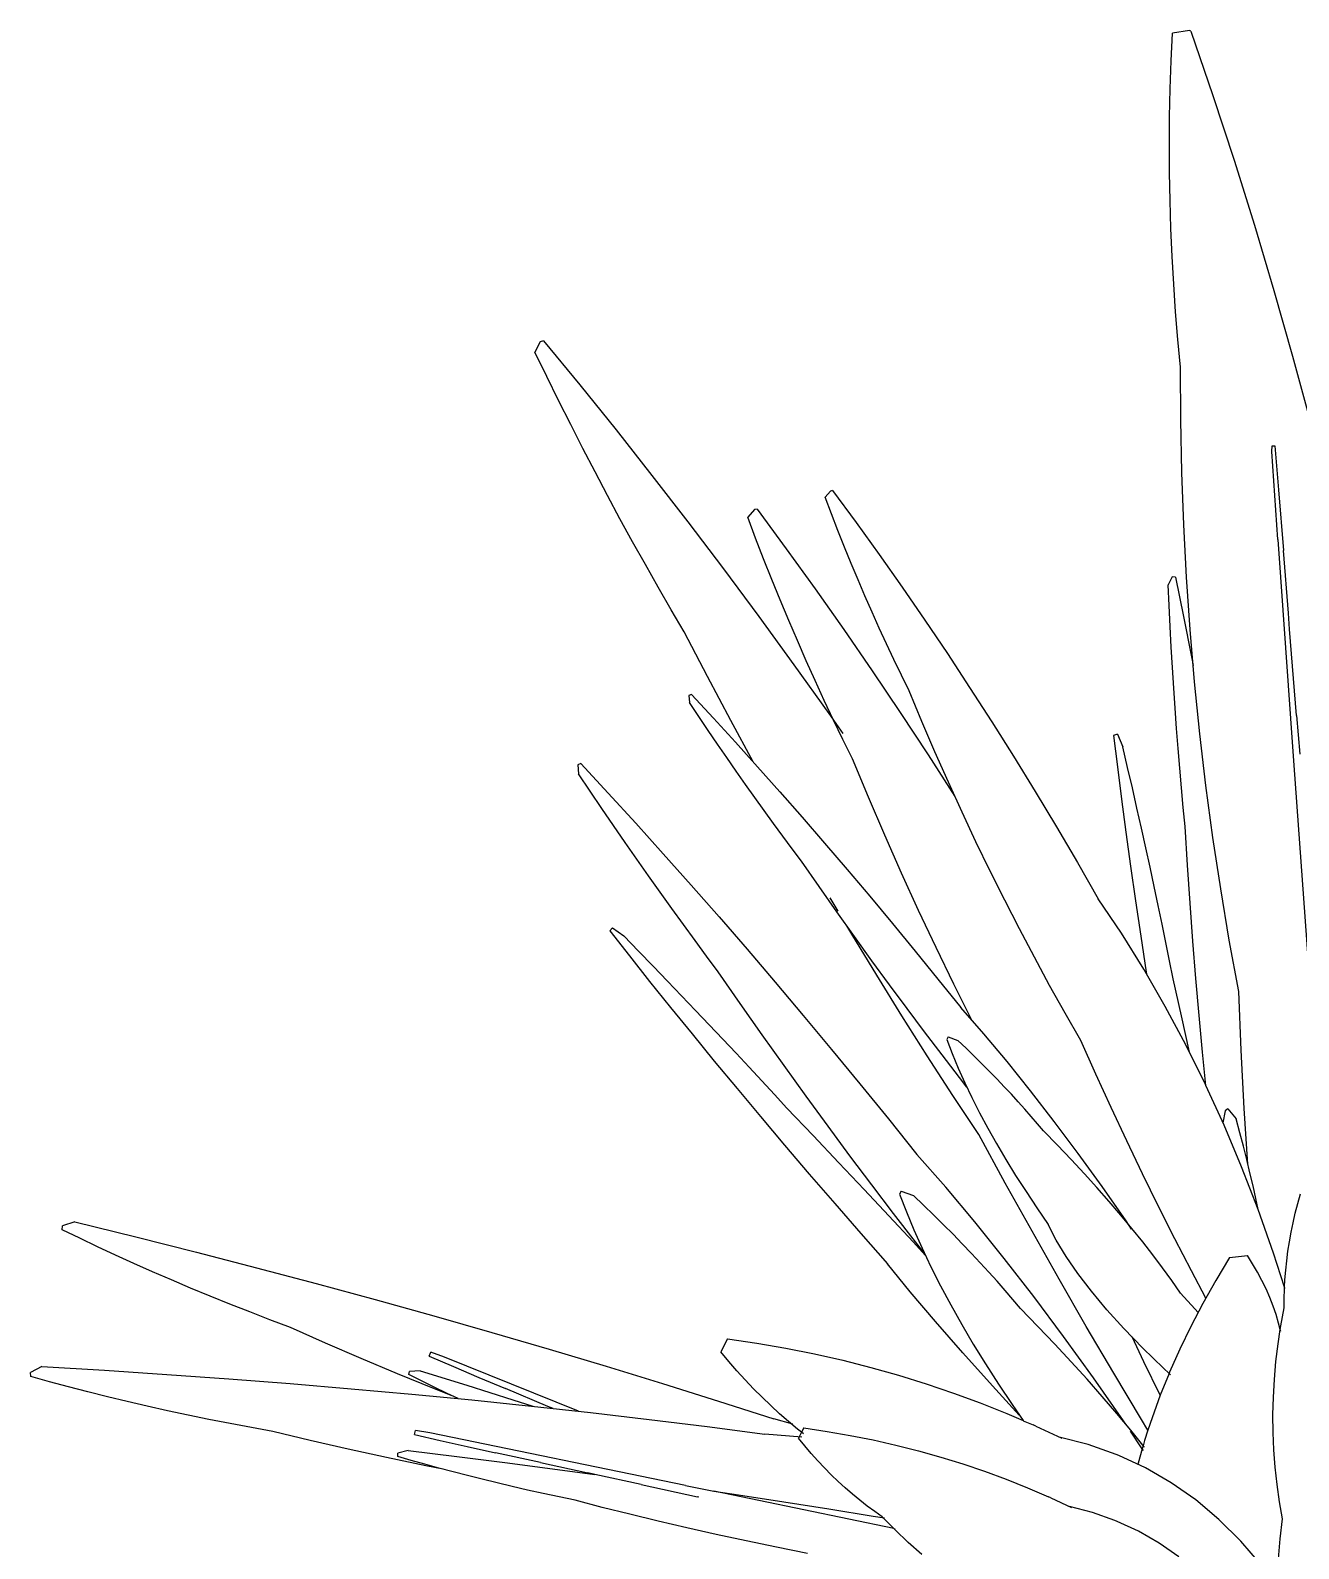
# Model space of a CAD drawing. Header units: metres. Extents: x 244.4 to 340.3, y -4.1 to 64.3.
# Drawn here: x 303.584 to 304.045, y 40.963 to 41.514 of the extents above; entities that cross this region are included whole.
import ezdxf

# ---------------------------------------------------------------- set-up
doc = ezdxf.new("R2010")
doc.units = ezdxf.units.M
doc.layers.add('Edges', color=7, linetype='Continuous')

msp = doc.modelspace()

# ---------------------------------------------------------------- linework, layer by layer
at = {"layer": 'Edges'}
for p, q in [((303.99824, 41.50254), (303.99871, 41.51269)), ((304.00487, 41.51365), (303.99871, 41.51269)), ((304.00535, 41.51341), (304.00487, 41.51365)), ((304.00535, 41.51341), (304.01336, 41.49004)), ((303.9979, 41.49239), (303.99824, 41.50254)), ((303.99769, 41.48225), (303.9979, 41.49239)), ((304.01336, 41.49004), (304.02107, 41.46655)), ((303.99761, 41.47211), (303.99769, 41.48225)), ((303.99766, 41.46197), (303.99761, 41.47211)), ((304.02107, 41.46655), (304.02846, 41.44294)), ((303.99784, 41.45185), (303.99766, 41.46197)), ((303.99815, 41.44173), (303.99784, 41.45185)), ((303.99859, 41.43163), (303.99815, 41.44173)), ((304.02846, 41.44294), (304.03555, 41.41921)), ((303.99916, 41.42155), (303.99859, 41.43163)), ((303.99986, 41.41147), (303.99916, 41.42155)), ((304.03555, 41.41921), (304.04232, 41.39536)), ((304.00069, 41.40142), (303.99986, 41.41147)), ((303.76909, 41.40063), (303.76725, 41.39691)), ((303.77152, 41.38807), (303.76725, 41.39691)), ((303.77039, 41.401), (303.76909, 41.40063)), ((303.77039, 41.401), (303.78355, 41.38494)), ((304.00165, 41.39139), (304.00069, 41.40142)), ((304.00172, 41.37229), (304.00165, 41.39139)), ((304.04232, 41.39536), (304.04879, 41.37141)), ((303.77584, 41.3793), (303.77152, 41.38807)), ((303.78355, 41.38494), (303.79667, 41.36863)), ((303.78021, 41.37058), (303.77584, 41.3793)), ((303.78462, 41.36194), (303.78021, 41.37058)), ((304.0021, 41.35322), (304.00172, 41.37229)), ((303.79667, 41.36863), (303.80972, 41.35207)), ((303.78907, 41.35336), (303.78462, 41.36194)), ((304.03484, 41.36075), (304.03485, 41.36285)), ((304.03702, 41.32884), (304.03484, 41.36075)), ((304.03485, 41.36285), (304.03584, 41.36291)), ((304.03584, 41.36291), (304.03719, 41.34694)), ((303.79357, 41.34485), (303.78907, 41.35336)), ((304.00279, 41.33417), (304.0021, 41.35322)), ((303.80972, 41.35207), (303.82271, 41.33526)), ((303.79811, 41.33641), (303.79357, 41.34485)), ((303.87454, 41.34645), (303.8726, 41.34423)), ((303.8749, 41.33816), (303.8726, 41.34423)), ((303.87532, 41.34659), (303.87454, 41.34645)), ((303.87532, 41.34659), (303.88381, 41.33507)), ((304.03719, 41.34694), (304.03899, 41.32492)), ((303.8027, 41.32804), (303.79811, 41.33641)), ((303.8469, 41.33972), (303.84448, 41.33694)), ((303.84735, 41.32936), (303.84448, 41.33694)), ((303.84788, 41.33989), (303.8469, 41.33972)), ((303.84788, 41.33989), (303.85848, 41.32551)), ((303.87724, 41.33212), (303.8749, 41.33816)), ((303.82271, 41.33526), (303.83564, 41.31821)), ((303.87963, 41.32612), (303.87724, 41.33212)), ((303.88381, 41.33507), (303.89222, 41.32339)), ((304.00379, 41.31515), (304.00279, 41.33417)), ((303.80732, 41.31974), (303.8027, 41.32804)), ((303.85027, 41.32182), (303.84735, 41.32936)), ((303.85848, 41.32551), (303.86898, 41.31093)), ((303.88206, 41.32016), (303.87963, 41.32612)), ((304.03702, 41.32884), (304.04252, 41.25024)), ((303.81199, 41.31152), (303.80732, 41.31974)), ((303.85325, 41.31434), (303.85027, 41.32182)), ((303.88454, 41.31424), (303.88206, 41.32016)), ((303.89222, 41.32339), (303.90056, 41.31156)), ((304.04079, 41.30213), (304.03899, 41.32492)), ((303.83564, 41.31821), (303.84849, 41.30093)), ((303.85629, 41.3069), (303.85325, 41.31434)), ((303.88706, 41.30836), (303.88454, 41.31424)), ((303.99855, 41.31529), (303.99713, 41.31245)), ((303.99975, 41.31519), (303.99855, 41.31529)), ((303.99975, 41.31519), (304.00271, 41.30085)), ((304.00509, 41.29618), (304.00379, 41.31515)), ((303.81669, 41.30338), (303.81199, 41.31152)), ((303.86898, 41.31093), (303.87938, 41.29616)), ((303.90056, 41.31156), (303.90881, 41.29958)), ((303.99748, 41.30486), (303.99713, 41.31245)), ((303.82144, 41.29531), (303.81669, 41.30338)), ((303.85938, 41.2995), (303.85629, 41.3069)), ((303.88962, 41.30252), (303.88706, 41.30836)), ((303.99785, 41.29731), (303.99748, 41.30486)), ((303.84849, 41.30093), (303.86128, 41.2834)), ((303.86253, 41.29216), (303.85938, 41.2995)), ((303.89222, 41.29673), (303.88962, 41.30252)), ((303.90881, 41.29958), (303.91698, 41.28744)), ((304.00271, 41.30085), (304.00559, 41.28632)), ((304.04124, 41.29632), (304.04079, 41.30213)), ((303.82983, 41.27913), (303.82144, 41.29531)), ((303.86572, 41.28487), (303.86253, 41.29216)), ((303.87938, 41.29616), (303.88968, 41.28119)), ((303.89487, 41.29097), (303.89222, 41.29673)), ((303.99826, 41.2898), (303.99785, 41.29731)), ((304.0067, 41.27724), (304.00509, 41.29618)), ((304.04379, 41.26501), (304.04124, 41.29632)), ((303.89756, 41.28526), (303.89487, 41.29097)), ((303.91698, 41.28744), (303.92506, 41.27516)), ((303.9987, 41.28235), (303.99826, 41.2898)), ((303.86128, 41.2834), (303.874, 41.26564)), ((303.86898, 41.27764), (303.86572, 41.28487)), ((303.88968, 41.28119), (303.89988, 41.26604)), ((303.90029, 41.2796), (303.89756, 41.28526)), ((303.99917, 41.27494), (303.9987, 41.28235)), ((304.00559, 41.28632), (304.0062, 41.28317)), ((303.83832, 41.26312), (303.82983, 41.27913)), ((303.87228, 41.27045), (303.86898, 41.27764)), ((303.90306, 41.27398), (303.90029, 41.2796)), ((304.00862, 41.25835), (304.0067, 41.27724)), ((303.82403, 41.27263), (303.82317, 41.2722)), ((303.82317, 41.2722), (303.82337, 41.26966)), ((303.82403, 41.27263), (303.83201, 41.26403)), ((303.87564, 41.26333), (303.87228, 41.27045)), ((303.90772, 41.26282), (303.90306, 41.27398)), ((303.92506, 41.27516), (303.93307, 41.26273)), ((303.99967, 41.26759), (303.99917, 41.27494)), ((303.82676, 41.2646), (303.82337, 41.26966)), ((303.83016, 41.25959), (303.82676, 41.2646)), ((303.874, 41.26564), (303.87564, 41.26333)), ((303.89988, 41.26604), (303.90998, 41.25071)), ((304.00019, 41.26029), (303.99967, 41.26759)), ((304.04379, 41.26501), (304.04491, 41.25092)), ((303.83355, 41.25462), (303.83016, 41.25959)), ((303.83201, 41.26403), (303.84002, 41.25527)), ((303.84642, 41.24817), (303.83832, 41.26312)), ((303.87565, 41.26329), (303.87564, 41.26333)), ((303.87905, 41.25626), (303.87565, 41.26329)), ((303.87565, 41.26329), (303.87905, 41.25847)), ((303.91248, 41.25175), (303.90772, 41.26282)), ((303.93307, 41.26273), (303.94098, 41.25016)), ((304.00075, 41.25305), (304.00019, 41.26029)), ((303.83694, 41.24969), (303.83355, 41.25462)), ((303.84002, 41.25527), (303.84807, 41.24635)), ((303.88251, 41.24924), (303.87905, 41.25626)), ((303.97878, 41.2582), (303.97732, 41.25773)), ((303.97732, 41.25773), (303.97869, 41.2463)), ((303.97878, 41.2582), (303.98071, 41.25357)), ((303.98244, 41.24608), (303.98071, 41.25357)), ((304.01084, 41.23952), (304.00862, 41.25835)), ((303.84033, 41.24481), (303.83694, 41.24969)), ((303.88832, 41.23531), (303.88251, 41.24924)), ((303.90998, 41.25071), (303.91973, 41.23557)), ((303.91734, 41.24078), (303.91248, 41.25175)), ((303.94098, 41.25016), (303.94881, 41.23744)), ((304.00134, 41.24586), (304.00075, 41.25305)), ((304.04252, 41.25024), (304.04809, 41.17362)), ((303.78385, 41.24755), (303.78277, 41.24702)), ((303.78277, 41.24702), (303.78303, 41.24385)), ((303.78726, 41.23753), (303.78303, 41.24385)), ((303.78385, 41.24755), (303.7938, 41.23682)), ((303.84373, 41.23998), (303.84033, 41.24481)), ((303.84807, 41.24635), (303.85615, 41.23726)), ((303.97869, 41.2463), (303.98018, 41.23458)), ((303.98414, 41.23866), (303.98244, 41.24608)), ((304.00196, 41.23872), (304.00134, 41.24586)), ((303.79149, 41.23127), (303.78726, 41.23753)), ((303.84712, 41.2352), (303.84373, 41.23998)), ((303.85615, 41.23726), (303.86426, 41.22802)), ((303.92231, 41.22992), (303.91734, 41.24078)), ((303.94881, 41.23744), (303.95655, 41.22459)), ((303.9858, 41.23134), (303.98414, 41.23866)), ((304.00261, 41.23164), (304.00196, 41.23872)), ((304.01337, 41.22074), (304.01084, 41.23952)), ((303.7938, 41.23682), (303.80381, 41.22588)), ((303.85051, 41.23047), (303.84712, 41.2352)), ((303.89427, 41.22149), (303.88832, 41.23531)), ((303.98018, 41.23458), (303.98177, 41.22257)), ((304.00329, 41.22463), (304.00261, 41.23164)), ((303.79573, 41.22506), (303.79149, 41.23127)), ((303.8539, 41.22578), (303.85051, 41.23047)), ((303.86426, 41.22802), (303.8724, 41.21862)), ((303.92737, 41.21915), (303.92231, 41.22992)), ((303.98743, 41.2241), (303.9858, 41.23134)), ((303.79996, 41.21892), (303.79573, 41.22506)), ((303.80381, 41.22588), (303.81385, 41.21474)), ((303.85728, 41.22115), (303.8539, 41.22578)), ((303.86066, 41.21657), (303.85728, 41.22115)), ((303.90034, 41.2078), (303.89427, 41.22149)), ((303.95655, 41.22459), (303.9642, 41.2116)), ((303.98177, 41.22257), (303.98346, 41.21029)), ((303.98901, 41.21694), (303.98743, 41.2241)), ((304.00417, 41.21067), (304.00329, 41.22463)), ((304.01621, 41.20203), (304.01337, 41.22074)), ((303.8042, 41.21282), (303.79996, 41.21892)), ((303.86404, 41.21205), (303.86066, 41.21657)), ((303.8724, 41.21862), (303.88057, 41.20906)), ((303.93253, 41.2085), (303.92737, 41.21915)), ((303.99056, 41.20988), (303.98901, 41.21694)), ((303.80843, 41.20679), (303.8042, 41.21282)), ((303.81385, 41.21474), (303.82394, 41.2034)), ((303.87043, 41.20285), (303.86404, 41.21205)), ((303.9642, 41.2116), (303.97175, 41.19847)), ((303.98346, 41.21029), (303.98527, 41.19772)), ((303.99206, 41.20291), (303.99056, 41.20988)), ((304.00512, 41.19683), (304.00417, 41.21067)), ((303.81267, 41.20082), (303.80843, 41.20679)), ((303.88057, 41.20906), (303.88877, 41.19935)), ((303.90653, 41.19423), (303.90034, 41.2078)), ((303.93779, 41.19796), (303.93253, 41.2085)), ((303.8169, 41.19492), (303.81267, 41.20082)), ((303.82394, 41.2034), (303.83407, 41.19186)), ((303.87683, 41.19376), (303.87043, 41.20285)), ((303.8773, 41.194), (303.87446, 41.19878)), ((303.88877, 41.19935), (303.897, 41.18948)), ((303.98016, 41.18595), (303.97175, 41.19847)), ((303.99353, 41.19603), (303.99206, 41.20291)), ((304.01935, 41.18338), (304.01621, 41.20203)), ((303.82113, 41.18907), (303.8169, 41.19492)), ((303.88322, 41.18479), (303.87683, 41.19376)), ((303.91286, 41.18079), (303.90653, 41.19423)), ((303.94314, 41.18753), (303.93779, 41.19796)), ((303.98527, 41.19772), (303.98718, 41.18488)), ((303.99496, 41.18924), (303.99353, 41.19603)), ((304.00614, 41.18312), (304.00512, 41.19683)), ((303.79543, 41.18794), (303.79443, 41.18678)), ((303.79543, 41.18794), (303.79948, 41.18498)), ((303.82535, 41.18329), (303.82113, 41.18907)), ((303.83407, 41.19186), (303.84423, 41.18012)), ((303.88224, 41.18565), (303.88047, 41.18865)), ((303.897, 41.18948), (303.90525, 41.17947)), ((303.94859, 41.17721), (303.94314, 41.18753)), ((303.99634, 41.18255), (303.99496, 41.18924)), ((303.79443, 41.18678), (303.80153, 41.17771)), ((303.80485, 41.17947), (303.79948, 41.18498)), ((303.82958, 41.17757), (303.82535, 41.18329)), ((303.89131, 41.17071), (303.88224, 41.18565)), ((303.8896, 41.17594), (303.88322, 41.18479)), ((303.98827, 41.17292), (303.98016, 41.18595)), ((303.98718, 41.18488), (303.9892, 41.17177)), ((303.99769, 41.17595), (303.99634, 41.18255)), ((304.00724, 41.16954), (304.00614, 41.18312)), ((304.02279, 41.16481), (304.01935, 41.18338)), ((303.80153, 41.17771), (303.80886, 41.16846)), ((303.81014, 41.17401), (303.80485, 41.17947)), ((303.83379, 41.17192), (303.82958, 41.17757)), ((303.84423, 41.18012), (303.85443, 41.16819)), ((303.90525, 41.17947), (303.91352, 41.16931)), ((303.9193, 41.16749), (303.91286, 41.18079)), ((303.95412, 41.16702), (303.94859, 41.17721)), ((303.81536, 41.1686), (303.81014, 41.17401)), ((303.84177, 41.16044), (303.83379, 41.17192)), ((303.89598, 41.16721), (303.8896, 41.17594)), ((303.9893, 41.17115), (303.98827, 41.17292)), ((303.9892, 41.17177), (303.9893, 41.17115)), ((303.99607, 41.15941), (303.9893, 41.17115)), ((303.999, 41.16945), (303.99769, 41.17595)), ((303.80886, 41.16846), (303.81644, 41.15901)), ((303.8205, 41.16325), (303.81536, 41.1686)), ((303.85443, 41.16819), (303.86467, 41.15607)), ((303.90045, 41.15597), (303.89131, 41.17071)), ((303.90235, 41.1586), (303.89598, 41.16721)), ((303.91352, 41.16931), (303.92182, 41.159)), ((303.92581, 41.15444), (303.9193, 41.16749)), ((303.95975, 41.15695), (303.95412, 41.16702)), ((304.00199, 41.15596), (303.999, 41.16945)), ((304.0084, 41.15609), (304.00724, 41.16954)), ((303.82556, 41.15795), (303.8205, 41.16325)), ((303.84976, 41.14909), (303.84177, 41.16044)), ((304.02363, 41.14354), (304.02279, 41.16481)), ((303.81644, 41.15901), (303.82426, 41.14939)), ((303.83054, 41.15271), (303.82556, 41.15795)), ((303.86467, 41.15607), (303.87494, 41.14375)), ((303.90969, 41.14141), (303.90045, 41.15597)), ((303.90871, 41.15012), (303.90235, 41.1586)), ((303.93018, 41.14945), (303.92182, 41.159)), ((303.96547, 41.147), (303.95975, 41.15695)), ((304.00354, 41.14544), (303.99607, 41.15941)), ((304.00488, 41.14274), (304.00199, 41.15596)), ((304.00964, 41.14278), (304.0084, 41.15609)), ((303.82426, 41.14939), (303.83231, 41.13957)), ((303.83544, 41.14753), (303.83054, 41.15271)), ((303.85773, 41.13789), (303.84976, 41.14909)), ((303.91506, 41.14177), (303.90871, 41.15012)), ((303.93865, 41.13936), (303.93018, 41.14945)), ((303.84026, 41.1424), (303.83544, 41.14753)), ((303.87494, 41.14375), (303.88524, 41.13125)), ((303.91721, 41.14829), (303.91678, 41.14741)), ((303.91678, 41.14741), (303.91877, 41.14225)), ((303.91721, 41.14829), (303.92079, 41.14706)), ((303.92378, 41.1442), (303.92079, 41.14706)), ((303.92669, 41.14136), (303.92378, 41.1442)), ((303.97093, 41.13477), (303.96547, 41.147)), ((304.01066, 41.13105), (304.00354, 41.14544)), ((304.02475, 41.1223), (304.02363, 41.14354)), ((303.83231, 41.13957), (303.8406, 41.12958)), ((303.84499, 41.13734), (303.84026, 41.1424)), ((303.8657, 41.12684), (303.85773, 41.13789)), ((303.919, 41.12707), (303.90969, 41.14141)), ((303.92139, 41.13355), (303.91506, 41.14177)), ((303.91877, 41.14225), (303.92095, 41.13701)), ((303.92954, 41.13854), (303.92669, 41.14136)), ((303.93232, 41.13574), (303.92954, 41.13854)), ((303.94719, 41.12875), (303.93865, 41.13936)), ((304.01084, 41.13066), (304.00964, 41.14278)), ((303.84965, 41.13233), (303.84499, 41.13734)), ((303.85422, 41.12738), (303.84965, 41.13233)), ((303.92095, 41.13701), (303.92333, 41.13168)), ((303.92409, 41.1301), (303.92139, 41.13355)), ((303.93502, 41.13297), (303.93232, 41.13574)), ((303.93765, 41.13021), (303.93502, 41.13297)), ((303.97647, 41.12264), (303.97093, 41.13477)), ((303.8406, 41.12958), (303.84912, 41.11941)), ((303.8587, 41.1225), (303.85422, 41.12738)), ((303.87367, 41.11594), (303.8657, 41.12684)), ((303.88524, 41.13125), (303.89557, 41.11856)), ((303.9284, 41.11292), (303.919, 41.12707)), ((303.92333, 41.13168), (303.92591, 41.12627)), ((303.94021, 41.12748), (303.93765, 41.13021)), ((303.9427, 41.12478), (303.94021, 41.12748)), ((303.95581, 41.11764), (303.94719, 41.12875)), ((304.01084, 41.13066), (304.01066, 41.13105)), ((304.01742, 41.11626), (304.01084, 41.13066)), ((303.86825, 41.11251), (303.8587, 41.1225)), ((303.92591, 41.12627), (303.92869, 41.12078)), ((303.94511, 41.1221), (303.9427, 41.12478)), ((303.94745, 41.11944), (303.94511, 41.1221)), ((303.98211, 41.1106), (303.97647, 41.12264)), ((304.01782, 41.1215), (304.01703, 41.11712)), ((304.01884, 41.12216), (304.01782, 41.1215)), ((304.01884, 41.12216), (304.02186, 41.11853)), ((304.02609, 41.10214), (304.02475, 41.1223)), ((303.84912, 41.11941), (303.85788, 41.10905)), ((303.88162, 41.1052), (303.87367, 41.11594)), ((303.89557, 41.11856), (303.90592, 41.10569)), ((303.92869, 41.12078), (303.93166, 41.11522)), ((303.94972, 41.11681), (303.94745, 41.11944)), ((303.9519, 41.1142), (303.94972, 41.11681)), ((303.96447, 41.10605), (303.95581, 41.11764)), ((304.02381, 41.10111), (304.01742, 41.11626)), ((304.0232, 41.11354), (304.02186, 41.11853)), ((303.87761, 41.10265), (303.86825, 41.11251)), ((303.93802, 41.09526), (303.9284, 41.11292)), ((303.93166, 41.11522), (303.93484, 41.10957)), ((303.95701, 41.10897), (303.9519, 41.1142)), ((303.98785, 41.09865), (303.98211, 41.1106)), ((304.02448, 41.10862), (304.0232, 41.11354)), ((303.85788, 41.10905), (303.86686, 41.09853)), ((303.88956, 41.09461), (303.88162, 41.1052)), ((303.91637, 41.09377), (303.90592, 41.10569)), ((303.93484, 41.10957), (303.9382, 41.10385)), ((303.96195, 41.10379), (303.95701, 41.10897)), ((303.97316, 41.09401), (303.96447, 41.10605)), ((304.0257, 41.10377), (304.02448, 41.10862)), ((303.88678, 41.09293), (303.87761, 41.10265)), ((303.9382, 41.10385), (303.94177, 41.09806)), ((303.96671, 41.09867), (303.96195, 41.10379)), ((304.02981, 41.08563), (304.02381, 41.10111)), ((304.02685, 41.09898), (304.0257, 41.10377)), ((303.86686, 41.09853), (303.87608, 41.08782)), ((303.89748, 41.08418), (303.88956, 41.09461)), ((303.92693, 41.08118), (303.91637, 41.09377)), ((303.94773, 41.07775), (303.93802, 41.09526)), ((303.94177, 41.09806), (303.94553, 41.09218)), ((303.9713, 41.0936), (303.96671, 41.09867)), ((303.98186, 41.08154), (303.97316, 41.09401)), ((303.99367, 41.08681), (303.98785, 41.09865)), ((304.02795, 41.09427), (304.02685, 41.09898)), ((304.02898, 41.08963), (304.02795, 41.09427)), ((303.89575, 41.08335), (303.88678, 41.09293)), ((303.90017, 41.09232), (303.89964, 41.09123)), ((303.89964, 41.09123), (303.90212, 41.08479)), ((303.90017, 41.09232), (303.90464, 41.09079)), ((303.90837, 41.08722), (303.90464, 41.09079)), ((303.94553, 41.09218), (303.94948, 41.08624)), ((303.97571, 41.08859), (303.9713, 41.0936)), ((303.97995, 41.08364), (303.97571, 41.08859)), ((304.02981, 41.08563), (304.02898, 41.08963)), ((304.0442, 41.08783), (304.04518, 41.09132)), ((303.87608, 41.08782), (303.88552, 41.07695)), ((303.90453, 41.07391), (303.89575, 41.08335)), ((303.90539, 41.07392), (303.89748, 41.08418)), ((303.90212, 41.08479), (303.90484, 41.07824)), ((303.91201, 41.08367), (303.90837, 41.08722)), ((303.91557, 41.08015), (303.91201, 41.08367)), ((303.94948, 41.08624), (303.95363, 41.08022)), ((303.98401, 41.07876), (303.97995, 41.08364)), ((303.99957, 41.07507), (303.99367, 41.08681)), ((304.03541, 41.06984), (304.02981, 41.08563)), ((304.04251, 41.08087), (304.04331, 41.08435)), ((304.04331, 41.08435), (304.0442, 41.08783)), ((303.59563, 41.07833), (303.59571, 41.07977)), ((303.60197, 41.07523), (303.59563, 41.07833)), ((303.60021, 41.0812), (303.59571, 41.07977)), ((303.60021, 41.0812), (303.62237, 41.07574)), ((303.90484, 41.07824), (303.90781, 41.07159)), ((303.91903, 41.07666), (303.91557, 41.08015)), ((303.9376, 41.06793), (303.92693, 41.08118)), ((303.95753, 41.06041), (303.94773, 41.07775)), ((303.95652, 41.07456), (303.95363, 41.08022)), ((303.98389, 41.07852), (303.98186, 41.08154)), ((303.98789, 41.07393), (303.98401, 41.07876)), ((304.04117, 41.07394), (304.0418, 41.0774)), ((304.0418, 41.0774), (304.04251, 41.08087)), ((303.60842, 41.07215), (303.60197, 41.07523)), ((303.61497, 41.0691), (303.60842, 41.07215)), ((303.62237, 41.07574), (303.64435, 41.07018)), ((303.88552, 41.07695), (303.89519, 41.0659)), ((303.90903, 41.06903), (303.90453, 41.07391)), ((303.90876, 41.06961), (303.90539, 41.07392)), ((303.92241, 41.07319), (303.91903, 41.07666)), ((303.92569, 41.06976), (303.92241, 41.07319)), ((303.96009, 41.06862), (303.95652, 41.07456)), ((303.99158, 41.06917), (303.98789, 41.07393)), ((304.00557, 41.06344), (303.99957, 41.07507)), ((304.04063, 41.07049), (304.04117, 41.07394)), ((303.62162, 41.06607), (303.61497, 41.0691)), ((303.64435, 41.07018), (303.66616, 41.06454)), ((303.90781, 41.07159), (303.91103, 41.06484)), ((303.92889, 41.06635), (303.92569, 41.06976)), ((303.93199, 41.06297), (303.92889, 41.06635)), ((303.94835, 41.05406), (303.9376, 41.06793)), ((303.96434, 41.06242), (303.96009, 41.06862)), ((303.9951, 41.06448), (303.99158, 41.06917)), ((304.01944, 41.0683), (304.01442, 41.05994)), ((304.01944, 41.0683), (304.02593, 41.06897)), ((304.02782, 41.06596), (304.02593, 41.06897)), ((304.0394, 41.05751), (304.03541, 41.06984)), ((304.03982, 41.06361), (304.04018, 41.06704)), ((304.04018, 41.06704), (304.04063, 41.07049)), ((303.62838, 41.06307), (303.62162, 41.06607)), ((303.63524, 41.06009), (303.62838, 41.06307)), ((303.66616, 41.06454), (303.6878, 41.0588)), ((303.90352, 41.05577), (303.89519, 41.0659)), ((303.91103, 41.06484), (303.9145, 41.05799)), ((303.93501, 41.05962), (303.93199, 41.06297)), ((303.96927, 41.05598), (303.96434, 41.06242)), ((303.99844, 41.05985), (303.9951, 41.06448)), ((304.0108, 41.05352), (304.00557, 41.06344)), ((304.02957, 41.06293), (304.02782, 41.06596)), ((304.03119, 41.05988), (304.02957, 41.06293)), ((304.03954, 41.06019), (304.03982, 41.06361)), ((303.6422, 41.05715), (303.63524, 41.06009)), ((303.64926, 41.05423), (303.6422, 41.05715)), ((303.6878, 41.0588), (303.70924, 41.05297)), ((303.91266, 41.04501), (303.90352, 41.05577)), ((303.9145, 41.05799), (303.91822, 41.05104)), ((303.93793, 41.05631), (303.93501, 41.05962)), ((303.94075, 41.05302), (303.93793, 41.05631)), ((303.96742, 41.04323), (303.95753, 41.06041)), ((303.97486, 41.04931), (303.96927, 41.05598)), ((304.00159, 41.05529), (303.99844, 41.05985)), ((304.00687, 41.04957), (304.00159, 41.05529)), ((304.01442, 41.05994), (304.00972, 41.0516)), ((304.03267, 41.05682), (304.03119, 41.05988)), ((304.03402, 41.05373), (304.03267, 41.05682)), ((304.03926, 41.05337), (304.03936, 41.05677)), ((304.03936, 41.05677), (304.0394, 41.05751)), ((304.0394, 41.05751), (304.03954, 41.06019)), ((304.03957, 41.05696), (304.0394, 41.05751)), ((303.65642, 41.05133), (303.64926, 41.05423)), ((303.66368, 41.04847), (303.65642, 41.05133)), ((303.70924, 41.05297), (303.73051, 41.04705)), ((303.91822, 41.05104), (303.92218, 41.04399)), ((303.94348, 41.04977), (303.94075, 41.05302)), ((303.94986, 41.04324), (303.94348, 41.04977)), ((303.95917, 41.03959), (303.94835, 41.05406)), ((304.00972, 41.0516), (304.00536, 41.04326)), ((304.03524, 41.05063), (304.03402, 41.05373)), ((304.03632, 41.04751), (304.03524, 41.05063)), ((304.03805, 41.04345), (304.03924, 41.04998)), ((304.03924, 41.04998), (304.03926, 41.05337)), ((303.67103, 41.04564), (303.66368, 41.04847)), ((303.67848, 41.04283), (303.67103, 41.04564)), ((303.73051, 41.04705), (303.75157, 41.04104)), ((303.9226, 41.03364), (303.91266, 41.04501)), ((303.98109, 41.04242), (303.97486, 41.04931)), ((304.00801, 41.04832), (304.00687, 41.04957)), ((304.03726, 41.04437), (304.03632, 41.04751)), ((304.03784, 41.0421), (304.03726, 41.04437)), ((303.6912, 41.03717), (303.67848, 41.04283)), ((303.75157, 41.04104), (303.77245, 41.03494)), ((303.8372, 41.03873), (303.83478, 41.03403)), ((303.8372, 41.03873), (303.8478, 41.03717)), ((303.92218, 41.04399), (303.92638, 41.03685)), ((303.95602, 41.03677), (303.94986, 41.04324)), ((303.97002, 41.02456), (303.95917, 41.03959)), ((303.9774, 41.02623), (303.96742, 41.04323)), ((303.98797, 41.03532), (303.98109, 41.04242)), ((303.98835, 41.03036), (303.98402, 41.0394)), ((304.00536, 41.04326), (304.00134, 41.03494)), ((304.03706, 41.03695), (304.03784, 41.0421)), ((304.03784, 41.0421), (304.03805, 41.04345)), ((304.03802, 41.04139), (304.03784, 41.0421)), ((303.70416, 41.03158), (303.6912, 41.03717)), ((303.72888, 41.03241), (303.72942, 41.03385)), ((303.73441, 41.03202), (303.72942, 41.03385)), ((303.77245, 41.03494), (303.79312, 41.02876)), ((303.83765, 41.03054), (303.83478, 41.03403)), ((303.8478, 41.03717), (303.8583, 41.03535)), ((303.8583, 41.03535), (303.8687, 41.03328)), ((303.8687, 41.03328), (303.879, 41.03095)), ((303.93332, 41.0217), (303.9226, 41.03364)), ((303.92638, 41.03685), (303.93083, 41.02961)), ((303.96197, 41.03037), (303.95602, 41.03677)), ((303.99547, 41.02803), (303.98797, 41.03532)), ((304.00134, 41.03494), (303.99765, 41.02664)), ((304.03628, 41.03047), (304.03706, 41.03695)), ((303.58819, 41.02871), (303.58403, 41.02649)), ((303.58819, 41.02871), (303.61098, 41.02734)), ((303.71736, 41.02604), (303.70416, 41.03158)), ((303.72888, 41.03241), (303.73767, 41.02866)), ((303.78301, 41.01243), (303.73441, 41.03202)), ((303.73767, 41.02866), (303.74691, 41.02474)), ((303.79312, 41.02876), (303.8136, 41.02248)), ((303.84057, 41.02713), (303.83765, 41.03054)), ((303.879, 41.03095), (303.8892, 41.02836)), ((303.8892, 41.02836), (303.89929, 41.02551)), ((303.93083, 41.02961), (303.93552, 41.02228)), ((303.9677, 41.02405), (303.96197, 41.03037)), ((303.9943, 41.01834), (303.98835, 41.03036)), ((303.99747, 41.02619), (303.99547, 41.02803)), ((304.03571, 41.02401), (304.03628, 41.03047)), ((303.58421, 41.02506), (303.58403, 41.02649)), ((303.59101, 41.02316), (303.58421, 41.02506)), ((303.5979, 41.02129), (303.59101, 41.02316)), ((303.61098, 41.02734), (303.6336, 41.02584)), ((303.6336, 41.02584), (303.65608, 41.02423)), ((303.65608, 41.02423), (303.67839, 41.02249)), ((303.67839, 41.02249), (303.70054, 41.02063)), ((303.73079, 41.02058), (303.71736, 41.02604)), ((303.72144, 41.02573), (303.72163, 41.02693)), ((303.72599, 41.02345), (303.72144, 41.02573)), ((303.72554, 41.02713), (303.72163, 41.02693)), ((303.72554, 41.02713), (303.74246, 41.02186)), ((303.73063, 41.02117), (303.72599, 41.02345)), ((303.74691, 41.02474), (303.75659, 41.02065)), ((303.8136, 41.02248), (303.83387, 41.01613)), ((303.84356, 41.02383), (303.84057, 41.02713)), ((303.84659, 41.02061), (303.84356, 41.02383)), ((303.89929, 41.02551), (303.90928, 41.02241)), ((303.90928, 41.02241), (303.91917, 41.01905)), ((303.93552, 41.02228), (303.94046, 41.01486)), ((303.97321, 41.0178), (303.9677, 41.02405)), ((303.98088, 41.00899), (303.97002, 41.02456)), ((303.98745, 41.00939), (303.9774, 41.02623)), ((303.99747, 41.02619), (303.9943, 41.01834)), ((303.99765, 41.02664), (303.99747, 41.02619)), ((303.99802, 41.02568), (303.99772, 41.02596)), ((304.03535, 41.01757), (304.03571, 41.02401)), ((303.6049, 41.01947), (303.5979, 41.02129)), ((303.61199, 41.01769), (303.6049, 41.01947)), ((303.61918, 41.01596), (303.61199, 41.01769)), ((303.70054, 41.02063), (303.72252, 41.01864)), ((303.72252, 41.01864), (303.74433, 41.01653)), ((303.73536, 41.01889), (303.73063, 41.02117)), ((303.73676, 41.01822), (303.73079, 41.02058)), ((303.73931, 41.01702), (303.73536, 41.01889)), ((303.74246, 41.02186), (303.75922, 41.01657)), ((303.77194, 41.01422), (303.75659, 41.02065)), ((303.75922, 41.01657), (303.76645, 41.01425)), ((303.84968, 41.0175), (303.84659, 41.02061)), ((303.85283, 41.01447), (303.84968, 41.0175)), ((303.91917, 41.01905), (303.92894, 41.01544)), ((303.94307, 41.01107), (303.93332, 41.0217)), ((303.9785, 41.01162), (303.97321, 41.0178)), ((303.9943, 41.01834), (303.99128, 41.01007)), ((304.0352, 41.01117), (304.03535, 41.01757)), ((303.62646, 41.01427), (303.61918, 41.01596)), ((303.63384, 41.01263), (303.62646, 41.01427)), ((303.64131, 41.01103), (303.63384, 41.01263)), ((303.74433, 41.01653), (303.76596, 41.0143)), ((303.76596, 41.0143), (303.78741, 41.01195)), ((303.7738, 41.01344), (303.77194, 41.01422)), ((303.78741, 41.01195), (303.80868, 41.00948)), ((303.83387, 41.01613), (303.85392, 41.00969)), ((303.85603, 41.01154), (303.85283, 41.01447)), ((303.85928, 41.00871), (303.85603, 41.01154)), ((303.92894, 41.01544), (303.9386, 41.01158)), ((303.9386, 41.01158), (303.94447, 41.00904)), ((303.94046, 41.01486), (303.94447, 41.00904)), ((303.98356, 41.00552), (303.9785, 41.01162)), ((304.03526, 41.00479), (304.0352, 41.01117)), ((303.64888, 41.00948), (303.64131, 41.01103)), ((303.65653, 41.00798), (303.64888, 41.00948)), ((303.66428, 41.00652), (303.65653, 41.00798)), ((303.67211, 41.0051), (303.66428, 41.00652)), ((303.80868, 41.00948), (303.82976, 41.00689)), ((303.82976, 41.00689), (303.85065, 41.00418)), ((303.86081, 41.00781), (303.85392, 41.00969)), ((303.86258, 41.00598), (303.85928, 41.00871)), ((303.86404, 41.00484), (303.86258, 41.00598)), ((303.86484, 41.0064), (303.86404, 41.00484)), ((303.86484, 41.0064), (303.87333, 41.00515)), ((303.94447, 41.00904), (303.94449, 41.00901)), ((303.94449, 41.00901), (303.94815, 41.00746)), ((303.94913, 41.00701), (303.94815, 41.00746)), ((303.94913, 41.00701), (303.95857, 41.00264)), ((303.98175, 41.0077), (303.98088, 41.00899)), ((303.98981, 41.00552), (303.98745, 41.00939)), ((303.99128, 41.01007), (303.98981, 41.00552)), ((303.68564, 41.00183), (303.67211, 41.0051)), ((303.69939, 40.99867), (303.68564, 41.00183)), ((303.72356, 41.00395), (303.72384, 41.00546)), ((303.72356, 41.00395), (303.73288, 41.00185)), ((303.72907, 41.00457), (303.72384, 41.00546)), ((303.82189, 40.98554), (303.72907, 41.00457)), ((303.73288, 41.00185), (303.74268, 40.99966)), ((303.86408, 41.00304), (303.85065, 41.00418)), ((303.86404, 41.00484), (303.8629, 41.00264)), ((303.8652, 40.99984), (303.8629, 41.00264)), ((303.86473, 41.00429), (303.86404, 41.00484)), ((303.87333, 41.00515), (303.88174, 41.00369)), ((303.88174, 41.00369), (303.89007, 41.00203)), ((303.89007, 41.00203), (303.89832, 41.00016)), ((303.89832, 41.00016), (303.90649, 40.99809)), ((303.96808, 41.00038), (303.95762, 41.00307)), ((303.97821, 40.99679), (303.96808, 41.00038)), ((303.98775, 40.99881), (303.98342, 41.00523)), ((303.98841, 40.99949), (303.98356, 41.00552)), ((303.98861, 41.00182), (303.98807, 40.99991)), ((303.98981, 41.00552), (303.98861, 41.00182)), ((304.03552, 40.99844), (304.03526, 41.00479)), ((303.71338, 40.99561), (303.69939, 40.99867)), ((303.72758, 40.99266), (303.71338, 40.99561)), ((303.72123, 40.99816), (303.71742, 40.99725)), ((303.71745, 40.99603), (303.71742, 40.99725)), ((303.72233, 40.99461), (303.71745, 40.99603)), ((303.72123, 40.99816), (303.73882, 40.99603)), ((303.72731, 40.99321), (303.72233, 40.99461)), ((303.73882, 40.99603), (303.75627, 40.99384)), ((303.74268, 40.99966), (303.75294, 40.99739)), ((303.7692, 40.99383), (303.75294, 40.99739)), ((303.86754, 40.99711), (303.8652, 40.99984)), ((303.86993, 40.99446), (303.86754, 40.99711)), ((303.90649, 40.99809), (303.91458, 40.99581)), ((303.91458, 40.99581), (303.92258, 40.99333)), ((303.97919, 40.99634), (303.97821, 40.99679)), ((303.98893, 40.99186), (303.97919, 40.99634)), ((303.98775, 40.99881), (303.98627, 40.99358)), ((303.98807, 40.99991), (303.98775, 40.99881)), ((303.98815, 40.99823), (303.98775, 40.99881)), ((303.98848, 40.9994), (303.98841, 40.99949)), ((304.03599, 40.99212), (304.03552, 40.99844)), ((303.73237, 40.99182), (303.72731, 40.99321)), ((303.73387, 40.99142), (303.72758, 40.99266)), ((303.73752, 40.99044), (303.73237, 40.99182)), ((303.74276, 40.98909), (303.73752, 40.99044)), ((303.74809, 40.98775), (303.74276, 40.98909)), ((303.75627, 40.99384), (303.77355, 40.9916)), ((303.7692, 40.99383), (303.78646, 40.9901)), ((303.77355, 40.9916), (303.78903, 40.98953)), ((303.78903, 40.98953), (303.78646, 40.9901)), ((303.80582, 40.98582), (303.78903, 40.98953)), ((303.87236, 40.99189), (303.86993, 40.99446)), ((303.87484, 40.98939), (303.87236, 40.99189)), ((303.87736, 40.98697), (303.87484, 40.98939)), ((303.92258, 40.99333), (303.9305, 40.99064)), ((303.9305, 40.99064), (303.93832, 40.98775)), ((303.98627, 40.99358), (303.98616, 40.99314)), ((303.99825, 40.98651), (303.98893, 40.99186)), ((304.03667, 40.98584), (304.03599, 40.99212)), ((303.7535, 40.98643), (303.74809, 40.98775)), ((303.75899, 40.98513), (303.7535, 40.98643)), ((303.76457, 40.98385), (303.75899, 40.98513)), ((303.77023, 40.98258), (303.76457, 40.98385)), ((303.80582, 40.98582), (303.82627, 40.98135)), ((303.82189, 40.98554), (303.83214, 40.98343)), ((303.87992, 40.98462), (303.87736, 40.98697)), ((303.88252, 40.98236), (303.87992, 40.98462)), ((303.93832, 40.98775), (303.94606, 40.98465)), ((303.94606, 40.98465), (303.95371, 40.98135)), ((304.00714, 40.98028), (303.99825, 40.98651)), ((304.03756, 40.97959), (304.03667, 40.98584)), ((303.77597, 40.98133), (303.77023, 40.98258)), ((303.78179, 40.98011), (303.77597, 40.98133)), ((303.79164, 40.97755), (303.78179, 40.98011)), ((303.82669, 40.98126), (303.82627, 40.98135)), ((303.83214, 40.98343), (303.84113, 40.9821)), ((303.89752, 40.96985), (303.83214, 40.98343)), ((303.84113, 40.9821), (303.85761, 40.97959)), ((303.85761, 40.97959), (303.87392, 40.97703)), ((303.88517, 40.98017), (303.88252, 40.98236)), ((303.88786, 40.97805), (303.88517, 40.98017)), ((303.89059, 40.97602), (303.88786, 40.97805)), ((303.9545, 40.98099), (303.95371, 40.98135)), ((303.9545, 40.98099), (303.96206, 40.97749)), ((304.01558, 40.9732), (304.00714, 40.98028)), ((304.03866, 40.97338), (304.03756, 40.97959)), ((303.8017, 40.97504), (303.79164, 40.97755)), ((303.81197, 40.97256), (303.8017, 40.97504)), ((303.82243, 40.97013), (303.81197, 40.97256)), ((303.87392, 40.97703), (303.89005, 40.97441)), ((303.89005, 40.97441), (303.89411, 40.97374)), ((303.89336, 40.97407), (303.89059, 40.97602)), ((303.8936, 40.97382), (303.89336, 40.97407)), ((303.89802, 40.96935), (303.8936, 40.97382)), ((303.96968, 40.97569), (303.9613, 40.97784)), ((303.97779, 40.97281), (303.96968, 40.97569)), ((303.97858, 40.97245), (303.97779, 40.97281)), ((304.02356, 40.96529), (304.01558, 40.9732)), ((304.03784, 40.96614), (304.03866, 40.97338)), ((303.83308, 40.96775), (303.82243, 40.97013)), ((303.84393, 40.96541), (303.83308, 40.96775)), ((303.89752, 40.96985), (303.89807, 40.96974)), ((303.90278, 40.96481), (303.89802, 40.96935)), ((303.98637, 40.96886), (303.97858, 40.97245)), ((303.99384, 40.96457), (303.98637, 40.96886)), ((303.85497, 40.96311), (303.84393, 40.96541)), ((303.8662, 40.96086), (303.85497, 40.96311)), ((303.90765, 40.96045), (303.90278, 40.96481)), ((304.00096, 40.95958), (303.99384, 40.96457)), ((304.03105, 40.95655), (304.02356, 40.96529)), ((304.03721, 40.95893), (304.03784, 40.96614))]:
    msp.add_line(p, q, dxfattribs=at)

doc.saveas('drawing.dxf')
